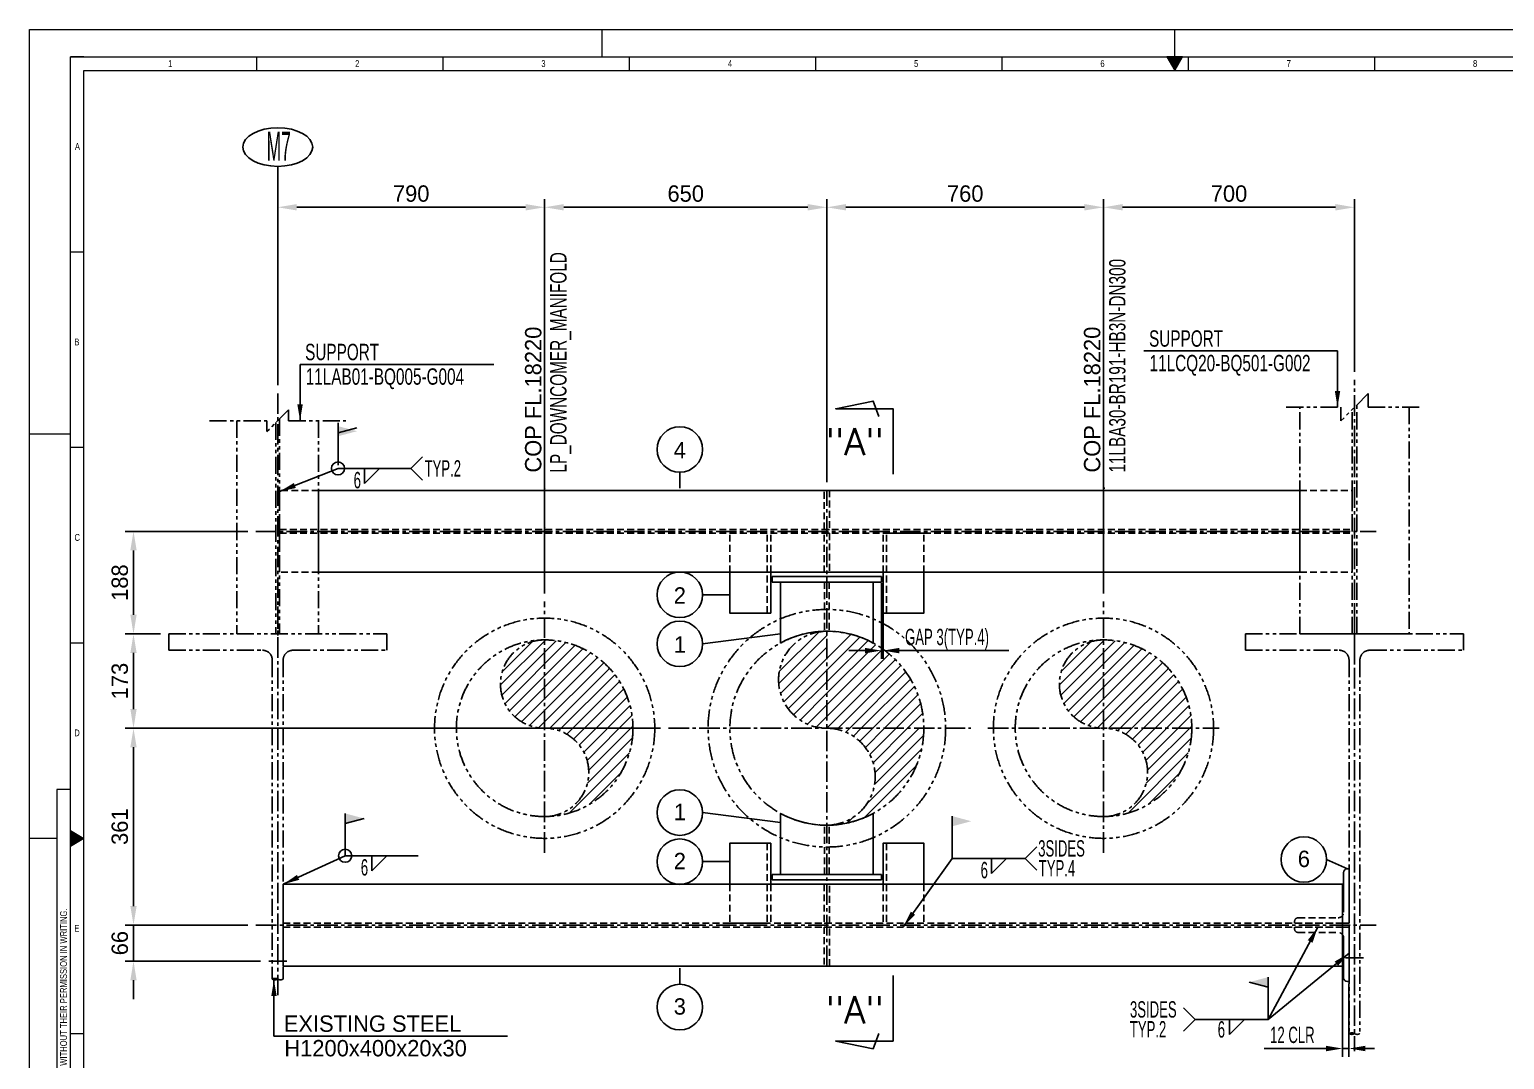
# Model space of a CAD drawing. Header units: millimetres. Extents: x 0 to 4222, y 0 to 2966.
# Drawn here: x 0 to 2705, y 1078 to 2966 of the extents above; entities that cross this region are included whole.
import ezdxf
from ezdxf.enums import TextEntityAlignment as Align

# ---------------------------------------------------------------- set-up
doc = ezdxf.new("R2010")
doc.units = ezdxf.units.MM
doc.header["$LTSCALE"] = 50
for name, pattern in [('CENTER2', [1.125, 0.75, -0.125, 0.125, -0.125]), ('HIDDEN', [0.375, 0.25, -0.125]), ('PHANTOM2', [1.25, 0.625, -0.125, 0.125, -0.125, 0.125, -0.125])]:
    doc.linetypes.add(name, pattern=pattern)
for name, color, linetype in [('1. continuous', 3, 'Continuous'), ('2. Hidden', 2, 'HIDDEN'), ('3. phantom', 6, 'PHANTOM2'), ('5. text', 2, 'Continuous'), ('7. center', 1, 'CENTER2'), ('dimension', 7, 'Continuous'), ('text', 2, 'Continuous'), ('TITLE', 9, 'Continuous')]:
    doc.layers.add(name, color=color, linetype=linetype)
for name, color, linetype, lineweight in [('4', 4, 'Continuous', 9), ('G-ANNO-BRDR', 3, 'Continuous', 0), ('G-ANNO-TTLB', 7, 'Continuous', 0)]:
    doc.layers.add(name, color=color, linetype=linetype, lineweight=lineweight)
doc.styles.add('ROMANS', font='romans.shx', dxfattribs={"width": 0.8, "bigfont": 'whgtxt.shx'})
doc.styles.add('Style-Arial', font='ARIAL.TTF')
doc.dimstyles.new('ISO-25', dxfattribs={"dimscale": 10, "dimtxt": 3, "dimasz": 3, "dimexe": 1.5, "dimexo": 1.5, "dimgap": 1, "dimtad": 1, "dimdec": 0, "dimrnd": 0.5, "dimtxsty": 'Standard', "dimcen": 2.5, "dimclrd": 4, "dimclre": 4, "dimclrt": 2, "dimadec": 0, "dimazin": 0, "dimtfac": 1, "dimtdec": 0, "dimtmove": 0, "dimatfit": 3, "dimfxl": 1, "dimarcsym": 0})
doc.dimstyles.get("Standard").update_dxf_attribs({"dimtxt": 0.18, "dimasz": 0.18, "dimexe": 0.18, "dimexo": 0.0625, "dimgap": 0.09, "dimtad": 0, "dimtih": 1, "dimtoh": 1, "dimdec": 4, "dimzin": 0, "dimdsep": 46, "dimtxsty": 'Standard', "dimcen": 0.09, "dimadec": 0, "dimazin": 0, "dimtfac": 1, "dimtdec": 4, "dimtofl": 0, "dimtmove": 0, "dimatfit": 3, "dimfxl": 1, "dimtolj": 1, "dimtzin": 0, "dimarcsym": 0})

# ---------------------------------------------------------------- blocks, each defined once
blk = doc.blocks.new('*D7')
at = {"color": 4, "lineweight": -2, "transparency": 16777216}
for p, q in [((1156.9, 1685.4), (175.7, 1685.4)), ((190.7, 1650.4), (190.7, 1359.4)), ((400.2, 1324.4), (175.7, 1324.4))]:
    blk.add_line(p, q, dxfattribs=at)
at = {"color": 4, "transparency": 16777216}
for points in [[(184.9, 1650.4), (196.5, 1650.4), (190.7, 1685.4)], [(184.9, 1359.4), (196.5, 1359.4), (190.7, 1324.4)]]:
    blk.add_solid(points, dxfattribs=at)
at = {"layer": 'Defpoints', "color": 0, "transparency": 16777216}
for p in [(1171.9, 1685.4), (190.7, 1324.4), (415.2, 1324.4)]:
    blk.add_point(p, dxfattribs=at)
at = {"color": 2, "transparency": 16777216, "insert": (165.7, 1504.9), "char_height": 30, "attachment_point": 5, "rotation": 90}
blk.add_mtext('361', dxfattribs=at)
blk = doc.blocks.new('*D8')
at = {"color": 4, "lineweight": -2, "transparency": 16777216}
for p, q in [((190.7, 1359.4), (190.7, 1394.4)), ((190.7, 1324.4), (190.7, 1258.4)), ((423.8, 1258.4), (175.7, 1258.4)), ((190.7, 1223.4), (190.7, 1188.4))]:
    blk.add_line(p, q, dxfattribs=at)
at = {"color": 4, "transparency": 16777216}
for points in [[(184.9, 1359.4), (196.5, 1359.4), (190.7, 1324.4)], [(184.9, 1223.4), (196.5, 1223.4), (190.7, 1258.4)]]:
    blk.add_solid(points, dxfattribs=at)
at = {"layer": 'Defpoints', "color": 0, "transparency": 16777216}
for p in [(190.7, 1324.4), (190.7, 1258.4), (438.8, 1258.4)]:
    blk.add_point(p, dxfattribs=at)
at = {"color": 2, "transparency": 16777216, "insert": (165.7, 1291.4), "char_height": 30, "attachment_point": 5, "rotation": 90}
blk.add_mtext('66', dxfattribs=at)
blk = doc.blocks.new('*D9')
at = {"color": 4, "lineweight": -2, "transparency": 16777216}
for p, q in [((240.2, 1858.4), (175.7, 1858.4)), ((190.7, 1720.4), (190.7, 1823.4))]:
    blk.add_line(p, q, dxfattribs=at)
at = {"color": 4, "transparency": 16777216}
for points in [[(184.9, 1823.4), (196.5, 1823.4), (190.7, 1858.4)], [(184.9, 1720.4), (196.5, 1720.4), (190.7, 1685.4)]]:
    blk.add_solid(points, dxfattribs=at)
at = {"layer": 'Defpoints', "color": 0, "transparency": 16777216}
for p in [(190.7, 1858.4), (255.2, 1858.4), (190.7, 1685.4)]:
    blk.add_point(p, dxfattribs=at)
at = {"color": 2, "transparency": 16777216, "insert": (165.7, 1771.9), "char_height": 30, "attachment_point": 5, "rotation": 90}
blk.add_mtext('173', dxfattribs=at)
blk = doc.blocks.new('*D6')
at = {"color": 4, "lineweight": -2, "transparency": 16777216}
for p, q in [((400.2, 2046.4), (175.7, 2046.4)), ((190.7, 1893.4), (190.7, 2011.4))]:
    blk.add_line(p, q, dxfattribs=at)
at = {"color": 4, "transparency": 16777216}
for points in [[(184.9, 2011.4), (196.5, 2011.4), (190.7, 2046.4)], [(184.9, 1893.4), (196.5, 1893.4), (190.7, 1858.4)]]:
    blk.add_solid(points, dxfattribs=at)
at = {"layer": 'Defpoints', "color": 0, "transparency": 16777216}
for p in [(190.7, 2046.4), (415.2, 2046.4), (190.7, 1858.4)]:
    blk.add_point(p, dxfattribs=at)
at = {"color": 2, "transparency": 16777216, "insert": (165.7, 1952.4), "char_height": 30, "attachment_point": 5, "rotation": 90}
blk.add_mtext('188', dxfattribs=at)
blk = doc.blocks.new('*D10')
at = {"color": 4, "linetype": 'ByBlock', "lineweight": -2, "transparency": 16777216}
for p, q in [((944.6, 1932.7), (944.6, 2655.5)), ((1462.1, 2136.4), (1462.1, 2655.5)), ((1427.1, 2640.5), (979.6, 2640.5))]:
    blk.add_line(p, q, dxfattribs=at)
at = {"color": 4, "transparency": 16777216}
for points in [[(979.6, 2646.4), (979.6, 2634.7), (944.6, 2640.5)], [(1427.1, 2646.4), (1427.1, 2634.7), (1462.1, 2640.5)]]:
    blk.add_solid(points, dxfattribs=at)
at = {"layer": 'Defpoints', "color": 0, "transparency": 16777216}
for p in [(944.6, 2640.5), (1462.1, 2121.4), (944.6, 1917.7)]:
    blk.add_point(p, dxfattribs=at)
at = {"color": 2, "transparency": 16777216, "insert": (1203.3, 2665.5), "char_height": 30, "attachment_point": 5}
blk.add_mtext('650', dxfattribs=at)
blk = doc.blocks.new('*D11')
at = {"color": 4, "lineweight": -2, "transparency": 16777216}
for p, q in [((455.2, 2314.2), (455.2, 2655.5)), ((909.6, 2640.5), (490.2, 2640.5))]:
    blk.add_line(p, q, dxfattribs=at)
at = {"color": 4, "transparency": 16777216}
for points in [[(490.2, 2646.4), (490.2, 2634.7), (455.2, 2640.5)], [(909.6, 2646.4), (909.6, 2634.7), (944.6, 2640.5)]]:
    blk.add_solid(points, dxfattribs=at)
at = {"layer": 'Defpoints', "color": 0, "transparency": 16777216}
for p in [(455.2, 2640.5), (944.6, 2640.5), (455.2, 2299.2)]:
    blk.add_point(p, dxfattribs=at)
at = {"color": 2, "transparency": 16777216, "insert": (699.9, 2665.5), "char_height": 30, "attachment_point": 5}
blk.add_mtext('790', dxfattribs=at)
blk = doc.blocks.new('*D12')
at = {"color": 4, "lineweight": -2, "transparency": 16777216}
for p, q in [((1969.4, 1932.7), (1969.4, 2655.5)), ((1497.1, 2640.5), (1934.4, 2640.5))]:
    blk.add_line(p, q, dxfattribs=at)
at = {"color": 4, "transparency": 16777216}
for points in [[(1497.1, 2646.4), (1497.1, 2634.7), (1462.1, 2640.5)], [(1934.4, 2646.4), (1934.4, 2634.7), (1969.4, 2640.5)]]:
    blk.add_solid(points, dxfattribs=at)
at = {"layer": 'Defpoints', "color": 0, "transparency": 16777216}
for p in [(1462.1, 2640.5), (1969.4, 2640.5), (1969.4, 1917.7)]:
    blk.add_point(p, dxfattribs=at)
at = {"color": 2, "transparency": 16777216, "insert": (1715.8, 2665.5), "char_height": 30, "attachment_point": 5}
blk.add_mtext('760', dxfattribs=at)
blk = doc.blocks.new('*D13')
at = {"color": 4, "lineweight": -2, "transparency": 16777216}
for p, q in [((2429.6, 2338.9), (2429.6, 2655.5)), ((2004.4, 2640.5), (2394.6, 2640.5))]:
    blk.add_line(p, q, dxfattribs=at)
at = {"color": 4, "transparency": 16777216}
for points in [[(2004.4, 2646.4), (2004.4, 2634.7), (1969.4, 2640.5)], [(2394.6, 2646.4), (2394.6, 2634.7), (2429.6, 2640.5)]]:
    blk.add_solid(points, dxfattribs=at)
at = {"layer": 'Defpoints', "color": 0, "transparency": 16777216}
for p in [(1969.4, 2640.5), (2429.6, 2640.5), (2429.6, 2323.9)]:
    blk.add_point(p, dxfattribs=at)
at = {"color": 2, "transparency": 16777216, "insert": (2199.5, 2665.5), "char_height": 30, "attachment_point": 5}
blk.add_mtext('700', dxfattribs=at)

msp = doc.modelspace()

# ---------------------------------------------------------------- hatches: boundary and pattern name
at = {"layer": '3. phantom'}
h = msp.add_hatch(dxfattribs=at)
h.set_pattern_fill('ANSI31', color=256, scale=120, style=0)
h.set_pattern_definition([(45, (-3724.71, 1652.343), (-10.6066, 10.6066), [])])
h.paths.add_polyline_path([(944.6, 1847.1, 1), (944.6, 1685.4)])
h.paths.add_polyline_path([(944.6, 1847.1), (944.6, 1685.4), (1106.3, 1685.4, 0.414214)])
h.paths.add_polyline_path([(944.6, 1523.6, 0.414214), (1106.3, 1685.4), (944.6, 1685.4, -1)])
h = msp.add_hatch(dxfattribs=at)
h.set_pattern_fill('ANSI31', color=256, scale=120, style=0)
h.set_pattern_definition([(45, (-2699.857, 1652.343), (-10.6066, 10.6066), [])])
h.paths.add_polyline_path([(1969.4, 1847.1, 1), (1969.4, 1685.4)])
h.paths.add_polyline_path([(1969.4, 1847.1), (1969.4, 1685.4), (2131.2, 1685.4, 0.414214)])
h.paths.add_polyline_path([(1969.4, 1523.6, 0.414214), (2131.2, 1685.4), (1969.4, 1685.4, -1)])

# ---------------------------------------------------------------- linework, layer by layer
at = {"color": 4}
for p, q in [((455.2, 2655.5), (455.2, 2715.5)), ((2398.5, 2377.2), (2043.5, 2377.2)), ((2398.5, 2377.2), (2398.5, 2273.9)), ((496.1, 2352.4), (496.1, 2249.2)), ((851.4, 2352.4), (496.1, 2352.4)), ((448.3, 1121.1), (448.3, 1224.3)), ((876.5, 1121.1), (448.3, 1121.1))]:
    msp.add_line(p, q, dxfattribs=at)
for p, q in [((1192.5, 2154.9), (1192.5, 2125.4)), ((1234.2, 1930), (1284.1, 1930)), ((1234.2, 1840), (1377.1, 1858.4)), ((1234.2, 1530.7), (1377.1, 1512.4)), ((1234.2, 1440.8), (1284.1, 1440.8)), ((2378.5, 1444.8), (2416.6, 1427.9)), ((1192.5, 1215.9), (1192.5, 1245.4))]:
    msp.add_line(p, q)
for points in [[(2393.5, 2303.9), (2403.5, 2303.9), (2398.5, 2273.9)], [(491.1, 2279.2), (501.1, 2279.2), (496.1, 2249.2)], [(443.3, 1194.3), (453.3, 1194.3), (448.3, 1224.3)]]:
    msp.add_solid(points, dxfattribs=at)
at = {"layer": '1. continuous'}
for p, q in [((1362.1, 1953.4), (1362.1, 1963.4)), ((1362.1, 1963.4), (1562.1, 1963.4)), ((1562.1, 1953.4), (1362.1, 1953.4)), ((1562.1, 1963.4), (1562.1, 1953.4)), ((1562.1, 1417.4), (1362.1, 1417.4)), ((1362.1, 1417.4), (1362.1, 1407.4)), ((1362.1, 1407.4), (1562.1, 1407.4)), ((1562.1, 1407.4), (1562.1, 1417.4)), ((2409.6, 1347.9), (2409.6, 1420.9)), ((2416.6, 1427.9), (2419.6, 1427.9)), ((2419.6, 1427.9), (2419.6, 1327.9)), ((2419.6, 1327.9), (2407.6, 1327.9)), ((2409.6, 1300.9), (2409.6, 1227.9)), ((2419.6, 1220.9), (2419.6, 1320.9))]:
    msp.add_line(p, q, dxfattribs=at)
for points in [[(2329.6, 2121.4), (2329.6, 1971.4), (530.2, 1971.4), (530.2, 2121.4)], [(530.2, 2121.4), (2329.6, 2121.4)], [(946, 2125.4), (946.1, 2125.4)], [(1971, 2125.4), (1972.1, 2125.4)], [(1359.1, 1971.4), (1359.1, 1896.4), (1284.1, 1896.4), (1284.1, 1971.4)], [(1565.1, 1971.4), (1565.1, 1896.4), (1640.1, 1896.4), (1640.1, 1971.4)], [(1359.1, 1399.4), (1359.1, 1474.4), (1284.1, 1474.4), (1284.1, 1399.4)], [(1565.1, 1399.4), (1565.1, 1474.4), (1640.1, 1474.4), (1640.1, 1399.4)]]:
    msp.add_lwpolyline(points, dxfattribs=at)
msp.add_lwpolyline([(465.2, 1399.4), (2407.6, 1399.4), (2407.6, 1249.4), (465.2, 1249.4)], close=True, dxfattribs=at)
for centre, start, end in [((2416.6, 1420.9), 90, 180), ((2416.6, 1227.9), 180, 270)]:
    msp.add_arc(centre, 7, start, end, dxfattribs=at)
at = {"layer": '2. Hidden'}
for p, q in [((530.2, 2121.4), (458.7, 2121.4)), ((458.7, 1971.4), (458.7, 2121.4)), ((1457.1, 2049.9), (1457.1, 2121.4)), ((1457.1, 2121.4), (1467.1, 2121.4)), ((1467.1, 2121.4), (1467.1, 2049.9)), ((2329.6, 2121.4), (2425.6, 2121.4)), ((2425.6, 1971.4), (2425.6, 2121.4)), ((458.7, 2049.9), (2425.6, 2049.9)), ((458.7, 2042.9), (2425.6, 2042.9)), ((946, 2053.9), (946.1, 2053.9)), ((946, 2046.9), (946.1, 2046.9)), ((1284.1, 1971.4), (1284.1, 2042.9)), ((1352.6, 1896.4), (1352.6, 2042.9)), ((1359.1, 1971.4), (1359.1, 2042.9)), ((1467.1, 2049.9), (1457.1, 2049.9)), ((1457.1, 1971.4), (1457.1, 2042.9)), ((1457.1, 2042.9), (1467.1, 2042.9)), ((1467.1, 2042.9), (1467.1, 1971.4)), ((1565.1, 1971.4), (1565.1, 2042.9)), ((1571.6, 1896.4), (1571.6, 2042.9)), ((1640.1, 1971.4), (1640.1, 2042.9)), ((530.2, 1971.4), (458.7, 1971.4)), ((1467.1, 1971.4), (1457.1, 1971.4)), ((1457.6, 1953.4), (1457.6, 1863.1)), ((1466.6, 1953.4), (1466.6, 1863.1)), ((2329.6, 1971.4), (2425.6, 1971.4)), ((1457.6, 1417.4), (1457.6, 1507.6)), ((1466.6, 1417.4), (1466.6, 1507.6)), ((1352.6, 1474.4), (1352.6, 1327.9)), ((1571.6, 1474.4), (1571.6, 1327.9)), ((1284.1, 1399.4), (1284.1, 1327.9)), ((1359.1, 1399.4), (1359.1, 1327.9)), ((1467.1, 1399.4), (1457.1, 1399.4)), ((1457.1, 1399.4), (1457.1, 1327.9)), ((1467.1, 1327.9), (1467.1, 1399.4)), ((1565.1, 1399.4), (1565.1, 1327.9)), ((1640.1, 1399.4), (1640.1, 1327.9)), ((465.2, 1327.9), (2407.6, 1327.9)), ((1457.1, 1327.9), (1467.1, 1327.9)), ((2319.6, 1327.9), (2319.6, 1330.9)), ((2407.6, 1327.9), (2319.6, 1327.9)), ((2326.6, 1337.9), (2399.6, 1337.9)), ((465.2, 1320.9), (2407.6, 1320.9)), ((1467.1, 1320.9), (1457.1, 1320.9)), ((1457.1, 1320.9), (1457.1, 1249.4)), ((1467.1, 1249.4), (1467.1, 1320.9)), ((2319.6, 1320.9), (2319.6, 1317.9)), ((2407.6, 1320.9), (2319.6, 1320.9)), ((2326.6, 1310.9), (2399.6, 1310.9)), ((2407.6, 1320.9), (2419.6, 1320.9)), ((1457.1, 1249.4), (1467.1, 1249.4)), ((2416.6, 1220.9), (2419.6, 1220.9))]:
    msp.add_line(p, q, dxfattribs=at)
for points in [[(1284.1, 2042.9), (1359.1, 2042.9)], [(1640.1, 2042.9), (1565.1, 2042.9)], [(1284.1, 1327.9), (1359.1, 1327.9)], [(1640.1, 1327.9), (1565.1, 1327.9)]]:
    msp.add_lwpolyline(points, dxfattribs=at)
for centre, radius, start, end in [((2326.6, 1330.9), 7, 90, 180), ((2399.6, 1347.9), 10, 270, 0), ((2326.6, 1317.9), 7, 180, 270), ((2399.6, 1300.9), 10, 0, 90)]:
    msp.add_arc(centre, radius, start, end, dxfattribs=at)
at = {"layer": '3. phantom'}
for p, q in [((2304.6, 2273.9), (2404.6, 2273.9)), ((2329.6, 1858.4), (2329.6, 2273.9)), ((2454.6, 2298.9), (2404.6, 2248.9)), ((2404.6, 2273.9), (2404.6, 2248.9)), ((2433.6, 1858.4), (2433.6, 2277.9)), ((2454.6, 2298.9), (2454.6, 2273.9)), ((2454.6, 2273.9), (2554.6, 2273.9)), ((2529.6, 2273.9), (2529.6, 1858.4)), ((330.2, 2249.2), (435.2, 2249.2)), ((380.2, 2249.2), (380.2, 1858.4)), ((475.2, 2269.2), (435.2, 2229.2)), ((435.2, 2249.2), (435.2, 2229.2)), ((451.7, 2245.7), (451.7, 1858.4)), ((458.7, 2252.7), (458.7, 1858.4)), ((475.2, 2269.2), (475.2, 2249.2)), ((475.2, 2249.2), (580.2, 2249.2)), ((530.2, 2249.2), (530.2, 1858.4)), ((2425.6, 1858.4), (2425.6, 2269.9)), ((255.2, 1828.4), (255.2, 1858.4)), ((255.2, 1858.4), (655.2, 1858.4)), ((380.2, 1858.4), (530.2, 1858.4)), ((655.2, 1858.4), (655.2, 1828.4)), ((2229.6, 1828.4), (2229.6, 1858.4)), ((2229.6, 1858.4), (2629.6, 1858.4)), ((2529.6, 1858.4), (2329.6, 1858.4)), ((2629.6, 1858.4), (2629.6, 1828.4)), ((255.2, 1828.4), (427.2, 1828.4)), ((483.2, 1828.4), (655.2, 1828.4)), ((2229.6, 1828.4), (2401.6, 1828.4)), ((2457.6, 1828.4), (2629.6, 1828.4)), ((445.2, 1810.4), (445.2, 1225.5)), ((465.2, 1810.4), (465.2, 1225.5)), ((2419.6, 1810.4), (2419.6, 1125.5)), ((2439.6, 1810.4), (2439.6, 1125.5))]:
    msp.add_line(p, q, dxfattribs=at)
at = {"layer": '3. phantom', "linetype": 'Continuous'}
for p, q in [((1373.8, 1767.2), (1462.1, 1855.5)), ((1374.9, 1789.6), (1446.5, 1861.1)), ((1462.1, 1813.1), (1506, 1857)), ((1462.1, 1791.9), (1522.2, 1852)), ((1462.1, 1770.7), (1537.2, 1845.8)), ((1377.1, 1749.3), (1462.1, 1834.3)), ((1383, 1734), (1462.1, 1813.1)), ((1462.1, 1749.5), (1551.2, 1838.5)), ((1462.1, 1728.3), (1564.1, 1830.2)), ((1462.1, 1707), (1576.1, 1821)), ((1391.2, 1720.9), (1462.1, 1791.9)), ((1462.1, 1685.8), (1587.2, 1810.9)), ((1482.9, 1685.4), (1597.3, 1799.8)), ((1504.1, 1685.4), (1606.6, 1787.9)), ((1401.1, 1709.7), (1462.1, 1770.7)), ((1525.3, 1685.4), (1614.9, 1775)), ((1546.5, 1685.4), (1622.3, 1761.1)), ((1412.9, 1700.3), (1462.1, 1749.5)), ((1567.7, 1685.4), (1628.5, 1746.2)), ((1426.6, 1692.8), (1462.1, 1728.3)), ((1442.6, 1687.5), (1462.1, 1707)), ((1588.9, 1685.4), (1633.6, 1730)), ((1610.1, 1685.4), (1637.2, 1712.4)), ((1461.7, 1685.4), (1462.1, 1685.8)), ((1480.9, 1683.4), (1482.9, 1685.4)), ((1496.9, 1678.2), (1504.1, 1685.4)), ((1510.7, 1670.8), (1525.3, 1685.4)), ((1522.6, 1661.5), (1546.5, 1685.4)), ((1532.7, 1650.3), (1567.7, 1685.4)), ((1540.9, 1637.3), (1588.9, 1685.4)), ((1547, 1622.2), (1610.1, 1685.4)), ((1550.4, 1604.4), (1631.4, 1685.4)), ((1549.5, 1582.3), (1638.7, 1671.5)), ((1535.3, 1546.9), (1635, 1646.5)), ((1532.4, 1522.7), (1624.7, 1615.1)), ((1500.9, 1513), (1512, 1524.1)), ((1476, 1509.2), (1476.6, 1509.9))]:
    msp.add_line(p, q, dxfattribs=at)
at = {"layer": '3. phantom'}
for centre, radius in [((1462.1, 1685.4), 217.8), ((944.6, 1685.4), 201.9), ((1969.4, 1685.4), 201.9), ((944.6, 1685.4), 161.9), ((1462.1, 1685.4), 177.8), ((1969.4, 1685.4), 161.9)]:
    msp.add_circle(centre, radius, dxfattribs=at)
for centre, radius, start, end in [((944.6, 1766.3), 81, 90.0506, 269.9494), ((1462.4, 1774.3), 88.9, 90.2091, 269.7909), ((1969.5, 1766.3), 81, 90.0506, 269.9494), ((427.2, 1810.4), 18, 0, 90), ((483.2, 1810.4), 18, 90, 180), ((2401.6, 1810.4), 18, 0, 90), ((2457.6, 1810.4), 18, 90, 180), ((944.5, 1604.4), 81, 270.0506, 89.9494), ((1461.8, 1596.5), 88.9, 270.2091, 89.7909), ((1969.3, 1604.4), 81, 270.0506, 89.9494), ((450.2, 1217), 9.84, 59.47, 120.53), ((450.2, 1234), 9.84, 239.47, 300.53), ((460.2, 1234), 9.84, 239.47, 300.53), ((2424.6, 1117), 9.84, 59.47, 120.53), ((2424.6, 1134), 9.84, 239.47, 300.53), ((2434.6, 1134), 9.84, 239.47, 300.53)]:
    msp.add_arc(centre, radius, start, end, dxfattribs=at)
at = {"layer": '5. text', "color": 4}
for points in [[(1557.1, 2257.2), (1546.9, 2285.2), (1478.4, 2271.2), (1583.4, 2271.2), (1583.4, 2151.2)], [(1557.1, 1125.8), (1546.9, 1097.8), (1478.4, 1111.8), (1583.4, 1111.8), (1583.4, 1231.8)]]:
    msp.add_lwpolyline(points, dxfattribs=at)
at = {"layer": '5. text', "color": 7}
for centre in [(1192.5, 2196.5), (1192.5, 1930), (1192.5, 1840), (1192.5, 1530.7), (1192.5, 1440.8), (2336.8, 1444.8), (1192.5, 1174.2)]:
    msp.add_circle(centre, 41.7, dxfattribs=at)
at = {"layer": '7. center'}
for p, q in [((455.2, 2299.2), (455.2, 1841.9)), ((2429.6, 1808.4), (2429.6, 2323.9)), ((1462.1, 1249.4), (1462.1, 2121.4)), ((415.2, 2046.4), (2469.6, 2046.4)), ((455.2, 1908.4), (455.2, 1193.6)), ((944.6, 1457.1), (944.6, 1917.7)), ((1969.4, 1457.1), (1969.4, 1917.7)), ((2429.6, 1908.4), (2429.6, 1093.6)), ((732.6, 1685.4), (1156.5, 1685.4)), ((1171.9, 1685.4), (1726.1, 1685.4)), ((1757.5, 1685.4), (2181.3, 1685.4)), ((415.2, 1324.4), (2469.6, 1324.4)), ((471.6, 1258.4), (438.8, 1258.4)), ((2446, 1264.4), (2413.2, 1264.4))]:
    msp.add_line(p, q, dxfattribs=at)
at = {"layer": 'dimension', "color": 2}
for p, q in [((565.7, 2245.3), (565.7, 2167.7)), ((565.7, 2226.7), (600.5, 2236)), ((699.5, 2161.7), (720.7, 2182.9)), ((699.5, 2161.7), (565.7, 2161.7)), ((614.4, 2161.7), (614.4, 2134.1)), ((641.9, 2161.7), (614.4, 2134.1)), ((699.5, 2161.7), (720.7, 2140.5)), ((578.9, 1529.2), (578.9, 1451.6)), ((578.9, 1510.6), (613.6, 1519.9)), ((1692.1, 1524.3), (1692.1, 1446.6)), ((1825.9, 1446.6), (1847.1, 1467.8)), ((712.7, 1451.6), (578.9, 1451.6)), ((627.5, 1451.6), (627.5, 1424)), ((655.1, 1451.6), (627.5, 1424)), ((1692.1, 1446.6), (1825.9, 1446.6)), ((1764.1, 1446.6), (1764.1, 1419)), ((1791.6, 1446.6), (1764.1, 1419)), ((1825.9, 1446.6), (1847.1, 1425.4)), ((2271.4, 1210.5), (2236.6, 1219.8)), ((2271.4, 1229.1), (2271.4, 1151.4)), ((2137.6, 1151.4), (2116.3, 1172.7)), ((2137.6, 1151.4), (2116.3, 1130.2)), ((2137.6, 1151.4), (2271.4, 1151.4)), ((2200.3, 1151.4), (2200.3, 1123.9)), ((2227.8, 1151.4), (2200.3, 1123.9))]:
    msp.add_line(p, q, dxfattribs=at)
at = {"layer": 'dimension', "color": 3}
for p, q in [((1377.1, 1953.4), (1377.1, 1841.5)), ((1547.1, 1953.4), (1547.1, 1841.5)), ((1377.1, 1417.4), (1377.1, 1529.2)), ((1547.1, 1417.4), (1547.1, 1529.2))]:
    msp.add_line(p, q, dxfattribs=at)
at = {"layer": 'dimension', "color": 4}
for p, q in [((1562.1, 1951.2), (1562.1, 1812.7)), ((1565.1, 1897.5), (1565.1, 1812.7)), ((1532.1, 1827.7), (1502.1, 1827.7)), ((1562.1, 1827.7), (1564.5, 1827.7)), ((1594.5, 1827.7), (1795.5, 1827.7)), ((2407.6, 1248.5), (2407.6, 1083.2)), ((2419.5, 1216.9), (2419.5, 1083.2)), ((2377.6, 1098.2), (2263.9, 1098.2)), ((2407.6, 1098.2), (2419, 1098.2)), ((2449, 1098.2), (2466.1, 1098.2))]:
    msp.add_line(p, q, dxfattribs=at)
at = {"layer": 'dimension', "color": 2}
for centre in [(565.7, 2161.7), (578.9, 1451.6)]:
    msp.add_circle(centre, 12, dxfattribs=at)
at = {"layer": 'dimension', "color": 3}
for start, end in [(61.4409, 118.5591), (241.4409, 298.5591)]:
    msp.add_arc((1462.1, 1685.4), 177.8, start, end, dxfattribs=at)
at = {"layer": 'dimension', "color": 2}
for points in [[(600.5, 2230), (565.7, 2220.7), (600.5, 2230), (565.7, 2239.3)], [(613.6, 1519.9), (578.9, 1510.6), (613.6, 1519.9), (578.9, 1529.2)], [(1726.9, 1514.9), (1692.1, 1505.6), (1726.9, 1514.9), (1692.1, 1524.3)], [(2236.6, 1219.8), (2271.4, 1210.5), (2236.6, 1219.8), (2271.4, 1229.1)]]:
    msp.add_solid(points, dxfattribs=at)
at = {"layer": 'dimension', "color": 4}
for points in [[(1532.1, 1832.7), (1532.1, 1822.7), (1562.1, 1827.7)], [(1595.1, 1832.7), (1595.1, 1822.7), (1565.1, 1827.7)], [(2377.6, 1103.2), (2377.6, 1093.2), (2407.6, 1098.2)], [(2449.5, 1103.2), (2449.5, 1093.2), (2419.5, 1098.2)]]:
    msp.add_solid(points, dxfattribs=at)
at = {"layer": 'G-ANNO-BRDR', "color": 3, "lineweight": 13, "ltscale": 0.172512}
for p, q in [((0, 2966.5), (4200, 2966.5)), ((0, 0), (0, 2966.5))]:
    msp.add_line(p, q, dxfattribs=at)
at = {"layer": 'G-ANNO-TTLB', "color": 7, "lineweight": 13, "ltscale": 0.172512}
for p, q in [((0, 2916.5), (0, 2966.5)), ((0, 2966.5), (49.9, 2966.5)), ((99.9, 2916.5), (74.9, 2916.5)), ((74.9, 2916.5), (4175, 2916.5)), ((74.9, 49.9), (74.9, 2916.5)), ((2085.6, 2916.5), (2100, 2891.6)), ((2114.4, 2916.5), (2085.6, 2916.5)), ((2100, 2891.6), (2114.4, 2916.5)), ((99.9, 74.9), (99.9, 2891.6)), ((99.9, 2891.6), (4150.1, 2891.6)), ((99.9, 2558.2), (74.9, 2558.2)), ((0, 2224.9), (74.9, 2224.9)), ((99.9, 2199.9), (74.9, 2199.9)), ((99.9, 1841.6), (74.9, 1841.6)), ((74.9, 1497.7), (99.9, 1483.2)), ((74.9, 1468.8), (74.9, 1497.7)), ((49.9, 1483.2), (0, 1483.2)), ((99.9, 1483.2), (74.9, 1483.2)), ((99.9, 1483.2), (74.9, 1483.2)), ((99.9, 1483.2), (74.9, 1468.8)), ((99.9, 1124.9), (74.9, 1124.9))]:
    msp.add_line(p, q, dxfattribs=at)
at = {"layer": 'G-ANNO-TTLB', "color": 7, "lineweight": 13, "ltscale": 0.172512, "extrusion": (0, 0, -1)}
for p, q in [((1050, 2916.5), (1050, 2966.5)), ((2100, 2891.6), (2100, 2966.5)), ((74.9, 2891.6), (74.9, 2916.5)), ((416.6, 2891.6), (416.6, 2916.5)), ((758.3, 2891.6), (758.3, 2916.5)), ((1099.9, 2891.6), (1099.9, 2916.5)), ((1441.6, 2891.6), (1441.6, 2916.5)), ((1783.3, 2891.6), (1783.3, 2916.5)), ((2100, 2891.6), (2100, 2916.5)), ((2125, 2891.6), (2125, 2916.5)), ((2466.6, 2891.6), (2466.6, 2916.5))]:
    msp.add_line(p, q, dxfattribs=at)
at = {"layer": 'G-ANNO-TTLB', "color": 7, "lineweight": 13}
for p, q in [((74.9, 1572.9), (49.9, 1572.9)), ((49.9, 1572.9), (49.9, 49.9)), ((74.9, 49.9), (74.9, 1572.9))]:
    msp.add_line(p, q, dxfattribs=at)
at = {"layer": 'G-ANNO-TTLB', "color": 7, "lineweight": 13, "ltscale": 0.172512, "extrusion": (0, 0, -1)}
for points in [[(-2085.6, 2916.5), (-2100, 2891.6), (-2114.4, 2916.5)], [(-74.9, 1497.7), (-99.9, 1483.2), (-74.9, 1468.8)]]:
    msp.add_solid(points, dxfattribs=at)
at = {"layer": 'TITLE', "extrusion": (0, 0, -1)}
msp.add_ellipse((455.2, 2750.9), major_axis=(64.1, 0), ratio=0.55154, dxfattribs=at)

# ---------------------------------------------------------------- texts
at = {"layer": '4', "color": 7, "style": 'Style-Arial', "width": 0.8}
for s, p in [('1', (254.3, 2897.8)), ('2', (597.1, 2897.8)), ('3', (938.5, 2897.8)), ('4', (1280.6, 2897.8)), ('5', (1621.9, 2897.8)), ('6', (1963.6, 2897.8)), ('7', (2305.2, 2897.8)), ('8', (2646.9, 2897.8)), ('A', (83.2, 2745.7)), ('B', (82.2, 2387.4)), ('C', (82.5, 2029)), ('D', (82.1, 1670.7)), ('E', (82.1, 1312.4))]:
    msp.add_text(s, height=12.5, dxfattribs=at).set_placement(p)
at = {"layer": '5. text', "style": 'ROMANS'}
for p in [(1459.5, 2185.8), (1459.5, 1144.2)]:
    msp.add_text('"A"', height=50, dxfattribs=at).set_placement(p)
at = {"layer": 'dimension', "color": 4, "width": 0.6}
for s, p in [('TYP.2', (724.4, 2146.8)), ('3SIDES', (1849.6, 1450.1)), ('TYP.4', (1850.6, 1413.7)), ('3SIDES', (2017.9, 1154.9)), ('TYP.2', (2017.6, 1118.5))]:
    msp.add_text(s, height=30, dxfattribs=at).set_placement(p)
for p in [(601.1, 2125.3), (614.2, 1415.3), (1750.8, 1410.3), (2185.5, 1118.2)]:
    msp.add_text('6', height=30, dxfattribs=at).set_placement(p, align=Align.CENTER)
at = {"layer": 'dimension', "color": 2, "width": 0.6}
for s, p in [('GAP 3(TYP.4)', (1605.5, 1837.7)), ('12 CLR', (2274.9, 1108.2))]:
    msp.add_text(s, height=30, dxfattribs=at).set_placement(p)
at = {"layer": 'G-ANNO-TTLB', "color": 7, "lineweight": 13, "style": 'Style-Arial', "width": 0.8}
msp.add_text('CAUTION : THIS DRAWING AND DESIGN IS THE PROPERTY OF SARGENT & LUNDY AND MUST NOT BE COPIED OR LENT WITHOUT THEIR PERMISSION IN WRITING.', height=12.4851, rotation=90, dxfattribs=at).set_placement((62.4, 803.4), align=Align.MIDDLE_CENTER)
at = {"layer": 'text', "width": 0.45}
msp.add_text('M7', height=53.06, dxfattribs=at).set_placement((457, 2725.9), align=Align.CENTER)
at = {"layer": 'text', "color": 2, "width": 0.7}
for s, p in [('LP_DOWNCOMER_MANIFOLD', (984.7, 2154.1)), ('11LBA30-BR191-HB3N-DN300', (2009.6, 2154.1))]:
    msp.add_text(s, height=30, rotation=90, dxfattribs=at).set_placement(p)
at = {"layer": 'text', "color": 2}
for p in [(938.6, 2154.1), (1963.5, 2154.1)]:
    msp.add_text('COP FL.18220', height=30, rotation=90, dxfattribs=at).set_placement(p)
at = {"layer": 'text', "color": 2, "width": 0.7}
for s, p in [('SUPPORT', (2052.9, 2384.9)), ('SUPPORT', (505.4, 2360.2)), ('11LCQ20-BQ501-G002', (2053.9, 2339.9)), ('11LAB01-BQ005-G004', (506.5, 2315.2))]:
    msp.add_text(s, height=30, dxfattribs=at).set_placement(p)
at = {"layer": 'text', "color": 2}
for s, p in [('4', (1192.5, 2180.4)), ('2', (1192.5, 1913.8)), ('1', (1192.5, 1823.9)), ('1', (1192.5, 1516.8)), ('6', (2336.8, 1430.9)), ('2', (1192.5, 1426.9)), ('3', (1192.5, 1160.3))]:
    msp.add_text(s, height=30, dxfattribs=at).set_placement(p, align=Align.CENTER)
for s, p in [('EXISTING STEEL', (466.3, 1128.8)), ('H1200x400x20x30', (467.3, 1083.8))]:
    msp.add_text(s, height=30, dxfattribs=at).set_placement(p)

# ---------------------------------------------------------------- dimensions: what is measured, and where the dimension line sits
for base, p1, p2, text, picture, middle in [((455.2, 2640.5), (944.6, 2640.5), (455.2, 2299.2), '790', '*D11', (699.9, 2665.5)), ((944.6, 2640.5), (1462.1, 2121.4), (944.6, 1917.7), '650', '*D10', (1203.3, 2665.5)), ((1969.4, 2640.5), (1462.1, 2640.5), (1969.4, 1917.7), '760', '*D12', (1715.8, 2665.5)), ((2429.6, 2640.5), (1969.4, 2640.5), (2429.6, 2323.9), '700', '*D13', (2199.5, 2665.5))]:
    dim = msp.add_linear_dim(base=base, p1=p1, p2=p2, text=text, dimstyle='Standard', override={"dimscale": 10, "dimtxt": 3, "dimasz": 3.5, "dimexe": 1.5, "dimexo": 1.5, "dimgap": 1, "dimtad": 1, "dimtih": 0, "dimtoh": 0, "dimdec": 0, "dimrnd": 0.5, "dimzin": 8, "dimdsep": 44, "dimcen": 2.5, "dimclrd": 4, "dimclre": 4, "dimclrt": 2, "dimtdec": 0, "dimtofl": 1, "dimtolj": 0, "dimtzin": 8, "dimarcsym": 1})
    dim.commit()
    dim.dimension.update_dxf_attribs({"geometry": picture, "text_midpoint": middle})
for base, p1, p2, picture, middle in [((190.7, 2046.4), (190.7, 1858.4), (415.2, 2046.4), '*D6', (165.7, 1952.4)), ((190.7, 1858.4), (190.7, 1685.4), (255.2, 1858.4), '*D9', (165.7, 1771.9)), ((190.7, 1324.4), (1171.9, 1685.4), (415.2, 1324.4), '*D7', (165.7, 1504.9))]:
    dim = msp.add_linear_dim(base=base, p1=p1, p2=p2, angle=90, dimstyle='Standard', override={"dimscale": 10, "dimtxt": 3, "dimasz": 3.5, "dimexe": 1.5, "dimexo": 1.5, "dimgap": 1, "dimtad": 1, "dimtih": 0, "dimtoh": 0, "dimdec": 0, "dimrnd": 0.5, "dimzin": 8, "dimdsep": 44, "dimcen": 2.5, "dimclrd": 4, "dimclre": 4, "dimclrt": 2, "dimtdec": 0, "dimtofl": 1, "dimtolj": 0, "dimtzin": 8, "dimarcsym": 1})
    dim.commit()
    dim.dimension.update_dxf_attribs({"geometry": picture, "text_midpoint": middle})
dim = msp.add_linear_dim(base=(190.7, 1258.4), p1=(190.7, 1324.4), p2=(438.8, 1258.4), angle=90, dimstyle='Standard', override={"dimscale": 10, "dimtxt": 3, "dimasz": 3.5, "dimexe": 1.5, "dimexo": 1.5, "dimgap": 1, "dimtad": 1, "dimtih": 0, "dimtoh": 0, "dimdec": 0, "dimrnd": 0.5, "dimzin": 8, "dimdsep": 44, "dimcen": 2.5, "dimclrd": 4, "dimclre": 4, "dimclrt": 2, "dimtdec": 0, "dimtofl": 1, "dimtolj": 0, "dimtzin": 8, "dimarcsym": 1})
dim.commit()
dim.dimension.update_dxf_attribs({"geometry": '*D8', "text_midpoint": (190.7, 1291.4), "dimtype": 160})

# ---------------------------------------------------------------- leaders
at = {"layer": '5. text'}
for points, override in [([(458.7, 2119.4), (565.7, 2161.7)], {"dimgap": 1, "dimtad": 0, "dimclrd": 2}), ([(465.2, 1399.4), (578.9, 1451.6)], {"dimgap": 1, "dimtad": 0, "dimclrd": 2}), ([(1602.6, 1321.9), (1692.1, 1446.6)], {"dimtad": 0, "dimclrd": 2}), ([(2362.5, 1320.9), (2271.4, 1151.4)], {"dimtad": 0, "dimclrd": 2}), ([(2419.6, 1272.9), (2271.4, 1151.4)], {"dimtad": 0, "dimclrd": 2})]:
    msp.add_leader(points, dimstyle='ISO-25', override=override, dxfattribs=at)

doc.saveas('drawing.dxf')
